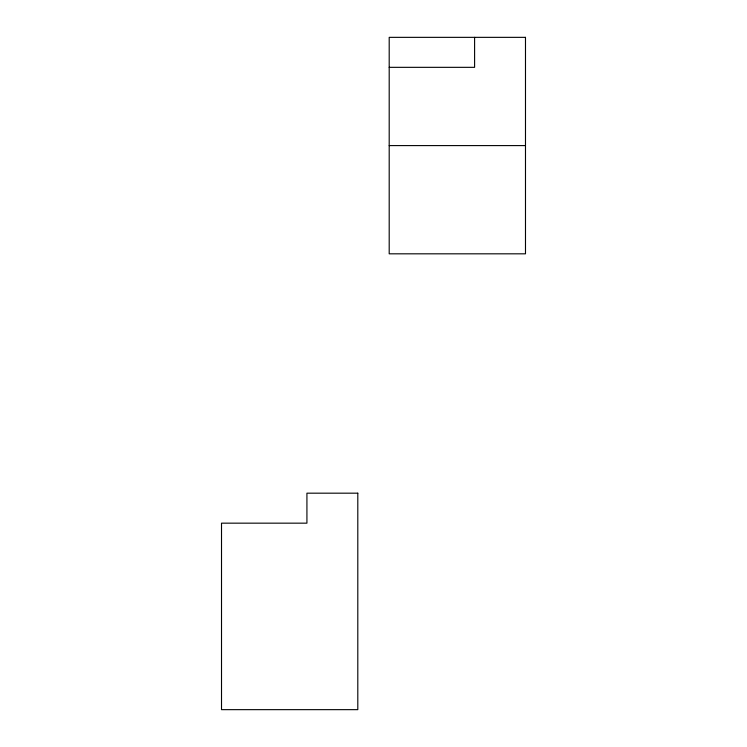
<?xml version="1.0" encoding="UTF-8"?>
<svg xmlns="http://www.w3.org/2000/svg" width="747" height="747" viewBox="0 0 747 747"><rect width="100%" height="100%" fill="white"/><g stroke="black" fill="none" stroke-linecap="round" stroke-linejoin="round"><path stroke-width="1.12" d="M389.196 67.333L474.597 67.333L474.597 37.35M389.196 145.59L525.486 145.59M525.486 37.35L389.196 37.35L389.196 253.821L525.486 253.821L525.486 37.35M357.804 493.179L306.924 493.179L306.924 523.161L221.514 523.161L221.514 709.65L357.804 709.65L357.804 493.179"/></g></svg>
